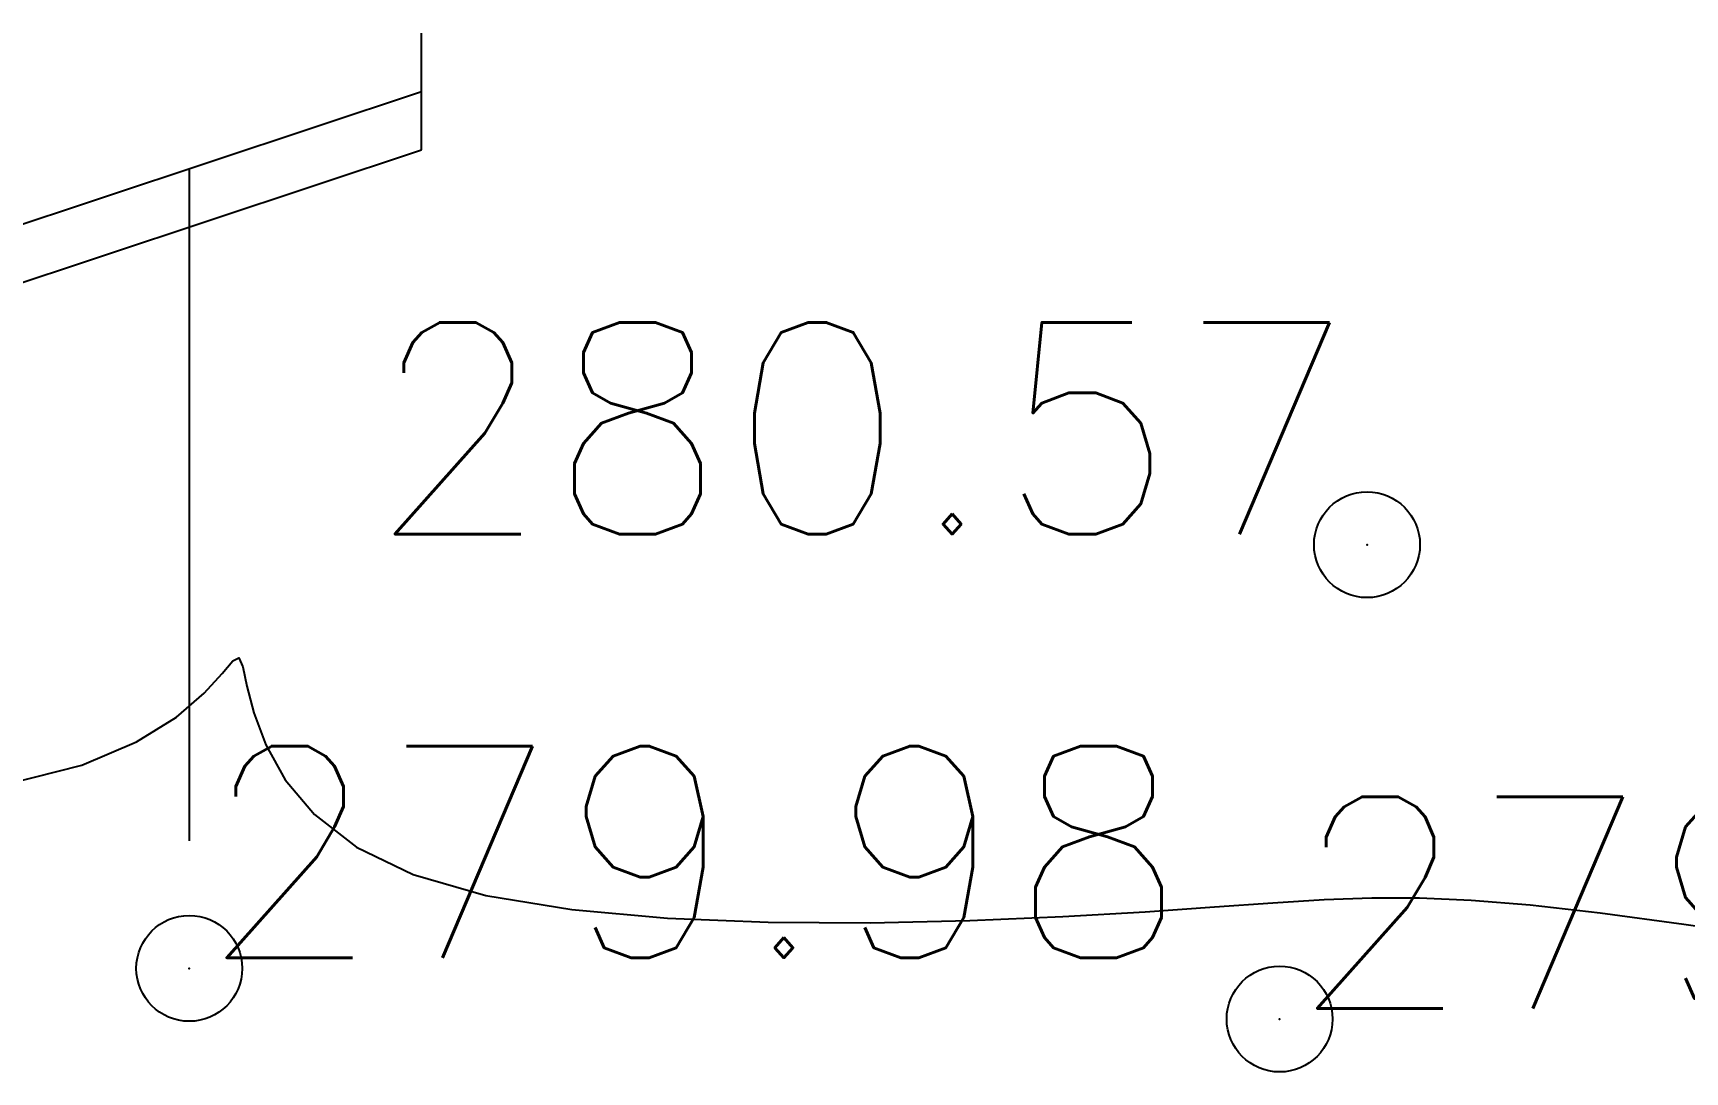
# Model space of a CAD drawing. Header units: millimetres. Extents: x 524954 to 526204, y 9523489 to 9524010.
# Drawn here: x 525155.32 to 525163.12, y 9523742.5 to 9523747.41 of the extents above; entities that cross this region are included whole.
import ezdxf
from ezdxf.enums import TextEntityAlignment as Align

# ---------------------------------------------------------------- set-up
doc = ezdxf.new("R2010")
doc.units = ezdxf.units.MM
doc.header["$PDMODE"] = 32
doc.header["$PDSIZE"] = 0.5
doc.linetypes.add('CACHE2', pattern=[4.7625, 3.175, -1.5875])
for name, color, linetype in [('CN_10_00', 1, 'Continuous'), ('Réseau_Electrique', 1, 'CACHE2'), ('TopoAlt', 3, 'Continuous'), ('TOPOJIS', 7, 'Continuous')]:
    doc.layers.add(name, color=color, linetype=linetype)
doc.styles.add('Simplex 1.0', font='Simplex.shx', dxfattribs={"width": 0.99, "height": 1})

# ---------------------------------------------------------------- blocks, each defined once
blk = doc.blocks.new('TCPOINT M')
at = {"color": 0}
blk.add_point((0, 0), dxfattribs=at)
at = {"layer": 'TopoAlt', "style": 'Simplex 1.0', "width": 0.99}
blk.add_attdef('ALT', (0.15, 0.15), '', height=1, dxfattribs=at)
blk = doc.blocks.new('e004')
at = {"color": 0}
blk.add_line((0, 3.777478), (0, 0.25), dxfattribs=at)
for points in [[(-1.096503, 3.137365), (-1.096503, 3.412949), (1.096503, 4.142007), (1.096503, 4.417591)], [(-1.096503, 2.861781), (-1.096503, 3.137365), (1.096503, 3.866423), (1.096503, 4.142007)]]:
    blk.add_lwpolyline(points, dxfattribs=at)
blk.add_circle((0, 0), 0.25, dxfattribs=at)

msp = doc.modelspace()

# ---------------------------------------------------------------- linework, layer by layer
at = {"layer": 'CN_10_00', "elevation": 280, "flags": 128}
msp.add_lwpolyline([(525155.2106, 9523743.8659), (525155.5515, 9523743.9531), (525155.8104, 9523744.0623), (525155.9993, 9523744.1799), (525156.1301, 9523744.2921), (525156.2149, 9523744.3853), (525156.2656, 9523744.4456), (525156.294, 9523744.4593), (525156.3123, 9523744.4171), (525156.3317, 9523744.3265), (525156.3639, 9523744.1995), (525156.4202, 9523744.048), (525156.5122, 9523743.8839), (525156.6512, 9523743.7192), (525156.8487, 9523743.5658), (525157.1161, 9523743.4356), (525157.4599, 9523743.3378), (525157.8664, 9523743.2706), (525158.3168, 9523743.2297), (525158.7924, 9523743.2104), (525159.2746, 9523743.2084), (525159.7445, 9523743.2191), (525160.1835, 9523743.238), (525160.5728, 9523743.2607), (525160.8997, 9523743.2831), (525161.1755, 9523743.3029), (525161.4174, 9523743.318), (525161.6425, 9523743.3264), (525161.8682, 9523743.3263), (525162.1117, 9523743.3155), (525162.3902, 9523743.2923), (525162.7209, 9523743.2545), (525163.1157, 9523743.2014), (525163.5644, 9523743.1374)], dxfattribs=at)

# ---------------------------------------------------------------- block references
at = {"layer": 'Réseau_Electrique'}
msp.add_blockref('e004', (525156.0594, 9523742.9929), dxfattribs=at)
at = {"layer": 'TOPOJIS'}
ref = msp.add_blockref('TCPOINT M', (525161.6201, 9523744.9938, 280.57), dxfattribs=at)
ref.add_attrib('ALT', '280.57', dxfattribs={"layer": 'TopoAlt', "height": 1, "style": 'Simplex 1.0', "width": 0.99}).set_placement((525161.5701, 9523745.0438, 280.57), align=Align.RIGHT)
ref = msp.add_blockref('TCPOINT M', (525156.0594, 9523742.9929, 279.98), dxfattribs=at)
ref.add_attrib('ALT', '279.98', (525156.1094, 9523743.0429, 279.98), dxfattribs={"layer": 'TopoAlt', "height": 1, "style": 'Simplex 1.0', "width": 0.99})
ref = msp.add_blockref('TCPOINT M', (525161.2075, 9523742.7537, 279.83), dxfattribs=at)
ref.add_attrib('ALT', '279.83', (525161.2575, 9523742.8037, 279.83), dxfattribs={"layer": 'TopoAlt', "height": 1, "style": 'Simplex 1.0', "width": 0.99})

doc.saveas('drawing.dxf')
